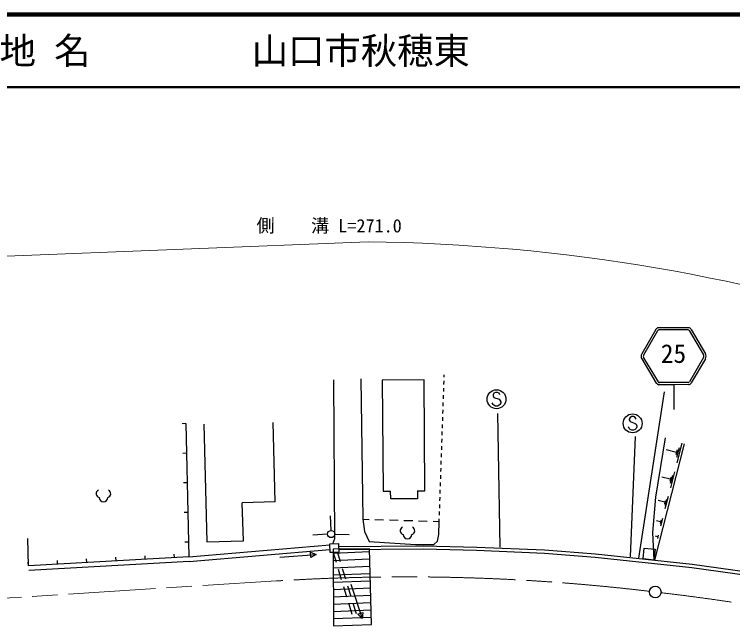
# Model space of a CAD drawing. Units: millimetres, scale not verified. Extents: x 40000 to 680000, y 20000 to 380000.
# Drawn here: x 372406 to 471150, y 296826 to 380000 of the extents above; entities that cross this region are included whole.
import ezdxf
from ezdxf.enums import TextEntityAlignment as Align

# ---------------------------------------------------------------- set-up
doc = ezdxf.new("R2010")
doc.units = ezdxf.units.MM
doc.header["$LTSCALE"] = 1000
doc.linetypes.add('CHAIN', pattern=[18.5, 12, -1.5, 3.5, -1.5])
for name, color, linetype, lineweight in [('M-BGD', 7, 'Continuous', 25), ('M-BMK', 2, 'CHAIN', 13), ('M-BMK-ROW', 30, 'Continuous', 25), ('M-BMK-SRVR', 3, 'Continuous', 25), ('M-STR-HTXT', 7, 'Continuous', 13), ('M-STR-STRC', 7, 'Continuous', 25), ('M-TTL', 2, 'Continuous', 140), ('M-TTL-LINE', 7, 'Continuous', 50)]:
    doc.layers.add(name, color=color, linetype=linetype, lineweight=lineweight)
doc.layers.add('M-TTL-TXT', color=7, linetype='Continuous')
doc.styles.add('ＭＳ ゴシック', font='')
doc.styles.get('ＭＳ ゴシック').set_extended_font_data('MS Gothic')

msp = doc.modelspace()

# ---------------------------------------------------------------- linework, layer by layer
at = {"layer": 'M-BGD'}
for p, q in [((431493, 330152), (431505, 330486)), ((431459, 329153), (431476, 329653)), ((431425, 328154), (431442, 328653)), ((431391, 327154), (431408, 327654)), ((431357, 326155), (431374, 326654)), ((431323, 325155), (431340, 325655)), ((408261, 312999), (407965, 323934)), ((431289, 324156), (431306, 324656)), ((395964, 323758), (395464, 323745)), ((431255, 323156), (431272, 323656)), ((431220, 322157), (431238, 322657)), ((431186, 321158), (431203, 321657)), ((460458, 305000), (464541, 320981)), ((464151, 321071), (463461, 318370)), ((431152, 320158), (431169, 320658)), ((463446, 319813), (462006, 320181)), ((463532, 320150), (463360, 319475)), ((463799, 320442), (463454, 319091)), ((396064, 319690), (395564, 319677)), ((431118, 319159), (431135, 319659)), ((431084, 318159), (431101, 318659)), ((431050, 317160), (431067, 317660)), ((463148, 317146), (462589, 314955)), ((431016, 316161), (431033, 316660)), ((462577, 316125), (461408, 316424)), ((462647, 316399), (462507, 315852)), ((462863, 316636), (462583, 315540)), ((396163, 315622), (395664, 315609)), ((430982, 315161), (430999, 315661)), ((430947, 314162), (430965, 314661)), ((430913, 313162), (430930, 313662)), ((461833, 312950), (460920, 313183)), ((461888, 313164), (461779, 312736)), ((462057, 313348), (461838, 312492)), ((462280, 313747), (461843, 312035)), ((408261, 312999), (403746, 312877)), ((403888, 307657), (403746, 312877)), ((430879, 312163), (430896, 312663)), ((396263, 311554), (395763, 311541)), ((415936, 309090), (415868, 311089)), ((430845, 311163), (430862, 311663)), ((420326, 310628), (421173, 310604)), ((421973, 310581), (423172, 310547)), ((423972, 310524), (425171, 310490)), ((425971, 310467), (427171, 310433)), ((427970, 310411), (429170, 310377)), ((429969, 310354), (430817, 310330)), ((430817, 310330), (430828, 310664)), ((461237, 310246), (460679, 310389)), ((461304, 310508), (461170, 309985)), ((461510, 310734), (461243, 309688)), ((415454, 308556), (413458, 308420)), ((416453, 308578), (418452, 308532)), ((460862, 308196), (460536, 308279)), ((460924, 308440), (460800, 307952)), ((374346, 304217), (374239, 307972)), ((396363, 307486), (395863, 307473)), ((396413, 305452), (415771, 307112)), ((396449, 304803), (415791, 306462)), ((413122, 306111), (413898, 305792)), ((413178, 305363), (413122, 306111)), ((382371, 304666), (382343, 305165)), ((386383, 304890), (386355, 305389)), ((390395, 305115), (390367, 305614)), ((394407, 305339), (394379, 305839)), ((408912, 305423), (413898, 305792)), ((413898, 305792), (413178, 305363)), ((416227, 306047), (416626, 304733)), ((416818, 306066), (417195, 304825)), ((374346, 304217), (374318, 304716)), ((396449, 304803), (374383, 303568)), ((378358, 304441), (378331, 304940)), ((416916, 303776), (417352, 302341)), ((417485, 303868), (417921, 302433)), ((417643, 301384), (418078, 299948)), ((418211, 301476), (418647, 300041)), ((418661, 301715), (420207, 296961)), ((418369, 298991), (418805, 297556)), ((418938, 299084), (419374, 297649)), ((419619, 297558), (420332, 297790)), ((420207, 296961), (419619, 297558)), ((420332, 297790), (420207, 296961))]:
    msp.add_line(p, q, dxfattribs=at)
for points in [[(420033, 329919), (420326, 310628), (420549, 308954), (421200, 307577), (427562, 307149), (430073, 307131), (430556, 307614), (430742, 308507), (430817, 310330)], [(416206, 307245), (416476, 307969), (416322, 329779)], [(427808, 314518), (428849, 314527), (428723, 329761), (422988, 329714)], [(422988, 329714), (423113, 314480), (424138, 314488)], [(395964, 323758), (396413, 305452), (374346, 304217)], [(398436, 323676), (398874, 307522), (403888, 307657)], [(461862, 321818), (460565, 313657), (460147, 308802), (460338, 305013)], [(427808, 314518), (427817, 313441), (424147, 313411), (424138, 314488)], [(416991, 306897), (428602, 306984), (435968, 306798), (445305, 306401), (452299, 305881), (460458, 305000), (465592, 304430), (473156, 303388), (480783, 302074), (488595, 300564), (494899, 299148), (500721, 297753), (509184, 295428), (516577, 293254), (521413, 291700), (528307, 289327), (535425, 286657), (542006, 283987), (549669, 280720), (554803, 278284), (558131, 276610)], [(416995, 306447), (428598, 306534), (435952, 306349), (445279, 305952), (452258, 305432), (460409, 304553), (465537, 303983), (473088, 302943), (480702, 301631), (488503, 300123), (494797, 298710), (500603, 297255), (509061, 294995), (516426, 292775), (521250, 291227), (528133, 288834), (535232, 286169), (541805, 283512), (549355, 280184), (554497, 277745), (557857, 276031)]]:
    msp.add_lwpolyline(points, dxfattribs=at)
msp.add_lwpolyline([(415767, 307231), (416979, 307269), (417017, 306072), (415805, 306034)], close=True, dxfattribs=at)
msp.add_circle((415953, 308590), 500, dxfattribs=at)
for centre, radius, start, end in [((384187, 314136), 536, 116.08703, 255.33416), ((385115, 314136), 536, 284.66584, 63.91297), ((384651, 313618), 600, 180, 0), ((425983, 309044), 536, 116.08703, 255.33416), ((426911, 309044), 536, 284.66584, 63.91297), ((426447, 308526), 600, 180, 0)]:
    msp.add_arc(centre, radius, start, end, dxfattribs=at)
at = {"layer": 'M-BMK'}
msp.add_line((361391, 299165), (408442, 302137), dxfattribs=at)
for centre, radius, start, end in [((426303, 20564), 282139, 83.19685, 93.62957), ((426966, 8613), 293929, 70.57248, 83.28918)]:
    msp.add_arc(centre, radius, start, end, dxfattribs=at)
at = {"layer": 'M-BMK-ROW'}
for p, q in [((458849, 305166), (459006, 306658)), ((459006, 306658), (460498, 306501)), ((460498, 306501), (460340, 305009)), ((460340, 305009), (458849, 305166))]:
    msp.add_line(p, q, dxfattribs=at)
at = {"layer": 'M-BMK-SRVR'}
msp.add_circle((460519, 300621), 800, dxfattribs=at)
at = {"layer": 'M-STR-HTXT'}
msp.add_line((421043, 348746), (292103, 343678), dxfattribs=at)
msp.add_arc((417825, 93678), 255089, 53.69484, 89.27698, dxfattribs=at)
at = {"layer": 'M-STR-STRC'}
for p, q in [((460580, 336674), (458649, 333332)), ((460839, 336524), (458909, 333182)), ((465197, 336542), (467156, 333216)), ((465456, 336694), (467414, 333368)), ((458915, 332798), (460895, 329491)), ((467152, 332832), (465200, 329509)), ((458658, 332644), (460637, 329337)), ((467411, 332680), (465458, 329357)), ((463050, 329102), (463050, 325716)), ((438335, 327938), (438217, 327702)), ((438572, 328056), (438335, 327938)), ((438808, 328056), (438572, 328056)), ((439044, 327938), (438808, 328056)), ((439163, 327702), (439044, 327938)), ((461734, 328137), (458207, 305290)), ((438217, 327702), (438217, 327583)), ((438217, 327583), (438335, 327347)), ((438335, 327347), (439044, 327111)), ((439044, 327111), (439163, 326992)), ((439163, 326992), (439281, 326756)), ((438217, 326402), (438099, 326638)), ((438335, 326283), (438217, 326402)), ((438572, 326165), (438335, 326283)), ((438808, 326165), (438572, 326165)), ((439044, 326283), (438808, 326165)), ((439163, 326402), (439044, 326283)), ((439281, 326638), (439163, 326402)), ((439281, 326756), (439281, 326638)), ((438835, 325137), (439150, 306764)), ((457050, 324621), (456932, 324385)), ((456932, 324385), (456932, 324267)), ((456932, 324267), (457050, 324031)), ((457286, 324740), (457050, 324621)), ((457050, 324031), (457759, 323794)), ((457522, 324740), (457286, 324740)), ((457759, 324621), (457522, 324740)), ((457877, 324385), (457759, 324621)), ((456932, 323085), (456813, 323321)), ((457050, 322967), (456932, 323085)), ((457286, 322849), (457050, 322967)), ((457759, 322967), (457522, 322849)), ((457759, 323794), (457877, 323676)), ((457877, 323085), (457759, 322967)), ((457877, 323676), (457995, 323440)), ((457995, 323321), (457877, 323085)), ((457995, 323440), (457995, 323321)), ((457733, 321978), (457049, 305448)), ((457522, 322849), (457286, 322849)), ((416214, 305966), (421222, 306176)), ((416220, 304966), (421248, 305176)), ((416226, 303965), (421275, 304177)), ((416232, 302964), (421301, 303177)), ((416238, 301964), (421327, 302177)), ((416244, 300963), (421353, 301177)), ((416250, 299962), (421379, 300177)), ((416256, 298962), (421405, 299178)), ((416262, 297961), (421431, 298178)), ((416268, 296960), (421457, 297178))]:
    msp.add_line(p, q, dxfattribs=at)
for points in [[(465081, 336944), (463017, 336927), (460953, 336927)], [(465048, 336644), (463019, 336627), (460988, 336627)], [(465083, 329118), (463050, 329102), (461015, 329102)], [(465043, 329418), (463048, 329402), (461052, 329402)]]:
    msp.add_lwpolyline(points, dxfattribs=at)
msp.add_lwpolyline([(416273, 295960), (421483, 296178), (421213, 306546), (416211, 306494)], close=True, dxfattribs=at)
for centre in [(438690, 327111), (457404, 323794)]:
    msp.add_circle(centre, 1300, dxfattribs=at)
for centre, radius, start, end in [((460970, 336501), 427, 92.29572, 156.02366), ((465067, 336518), 427, 24.44946, 88.1774), ((461010, 336437), 191, 96.53703, 152.95737), ((465027, 336454), 191, 27.51575, 83.93609), ((459276, 332996), 711, 151.80974, 209.66878), ((459276, 332996), 412, 151.80974, 209.66878), ((466790, 333027), 412, 330.80435, 28.66338), ((466790, 333027), 711, 330.80435, 28.66338), ((461128, 329703), 612, 216.76349, 259.34701), ((461063, 329605), 203, 214.0004, 273.155), ((465030, 329621), 203, 267.31812, 326.47272), ((464965, 329719), 612, 281.12611, 323.70964)]:
    msp.add_arc(centre, radius, start, end, dxfattribs=at)
at = {"layer": 'M-TTL'}
msp.add_line((680000, 380000), (40000, 380000), dxfattribs=at)
at = {"layer": 'M-TTL-LINE'}
msp.add_line((40000, 370000), (680000, 370000), dxfattribs=at)

# ---------------------------------------------------------------- texts
at = {"layer": 'M-STR-HTXT', "style": 'ＭＳ ゴシック'}
msp.add_text('側\u3000\u3000溝 L=271.0', height=1833, rotation=359.872, dxfattribs=at).set_placement((415674, 349502), align=Align.BOTTOM_CENTER)
at = {"layer": 'M-STR-STRC', "style": 'ＭＳ ゴシック'}
msp.add_text('25', height=2566, dxfattribs=at).set_placement((461273, 331335), align=Align.BOTTOM_LEFT)
at = {"layer": 'M-TTL-TXT', "style": 'ＭＳ ゴシック'}
for s, p in [('地 名', (370380, 375000)), ('山口市秋穂東', (405024, 375000))]:
    msp.add_text(s, height=3666, dxfattribs=at).set_placement(p, align=Align.MIDDLE_LEFT)

doc.saveas('drawing.dxf')
